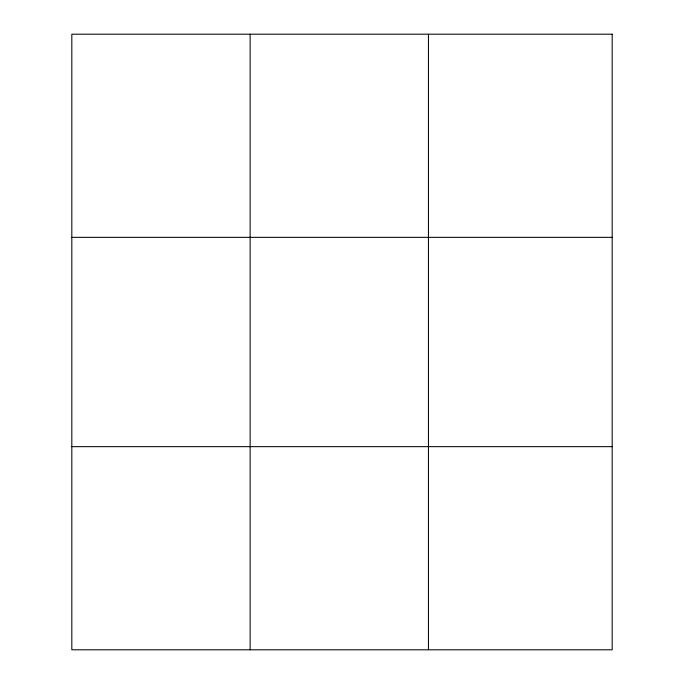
<?xml version="1.0" encoding="UTF-8"?>
<svg xmlns="http://www.w3.org/2000/svg" width="684" height="684" viewBox="0 0 684 684"><rect width="100%" height="100%" fill="white"/><g stroke="black" fill="none" stroke-linecap="round" stroke-linejoin="round"><path stroke-width="1.03" d="M428.458 649.8L428.458 34.2M71.82 237.348L612.18 237.348M71.82 446.652L612.18 446.652M250.139 34.2L250.139 649.8M612.18 34.2L612.18 649.8L71.82 649.8L71.82 34.2L612.18 34.2"/></g></svg>
